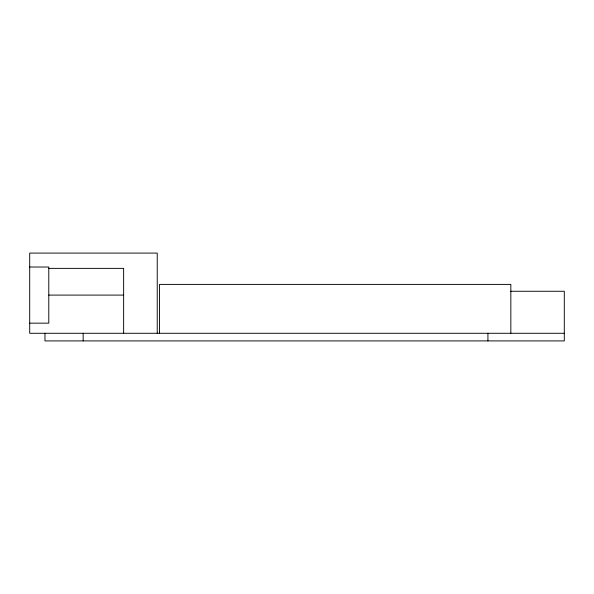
<?xml version="1.0" encoding="UTF-8"?>
<svg xmlns="http://www.w3.org/2000/svg" width="594" height="594" viewBox="0 0 594 594"><rect width="100%" height="100%" fill="white"/><g stroke="black" fill="none" stroke-linecap="round" stroke-linejoin="round"><path stroke-width="0.89" d="M29.7 267.018L48.79 267.018L48.79 323.158L29.7 323.158M48.79 268.369L123.634 268.369L123.634 333.279M510.758 291.275L564.3 291.275L564.3 340.911L44.973 340.911L44.973 333.279M48.79 295.092L123.634 295.092M564.3 333.279L29.7 333.279L29.7 253.089L157.239 253.089L157.239 333.279M510.84 333.279L510.84 284.4L159.534 284.4L159.534 333.279M487.926 333.279L487.926 340.911M83.16 333.279L83.16 340.911"/></g></svg>
